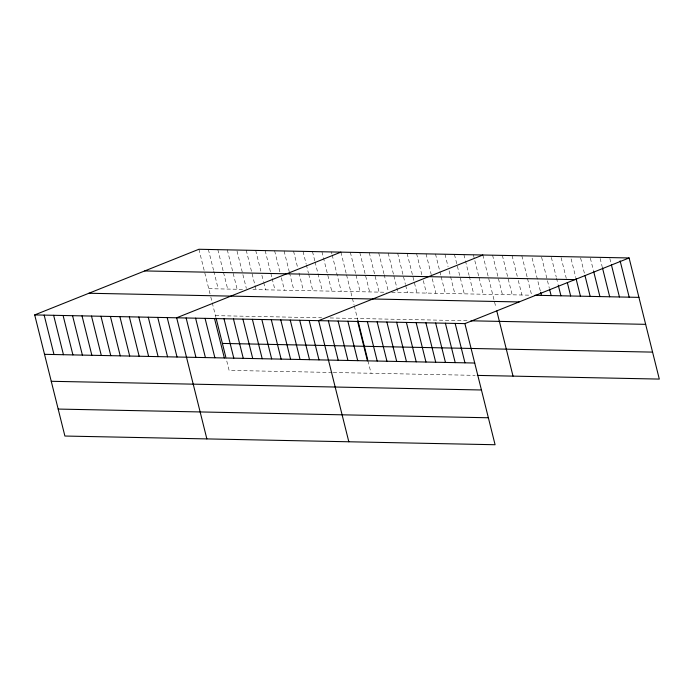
<?xml version="1.0" encoding="UTF-8"?>
<svg xmlns="http://www.w3.org/2000/svg" width="694" height="694" viewBox="0 0 694 694"><rect width="100%" height="100%" fill="white"/><g stroke="black" fill="none" stroke-linecap="round" stroke-linejoin="round"><path stroke-width="0.52" stroke-dasharray="3.47 2.6" d="M208.738 288.678L243.438 289.381M252.902 289.572L386.454 292.269M391.711 292.382L530.58 295.184M215.461 315.64L321.669 317.791M330.084 317.956L468.892 320.767M332.166 372.47L229.107 370.388L225.75 356.907M333.215 372.496L475.182 375.359M609.861 258.61L611.154 263.789M600.11 258.411L602.175 266.704M590.36 258.211L593.457 270.66M580.609 258.012L584.738 274.607M571.11 258.853L575.768 277.522M561.099 257.621L566.278 278.363M551.348 257.422L556.267 277.132M556.527 278.164L558.071 284.393M541.598 257.222L549.362 288.34M532.107 258.064L540.383 291.254M521.845 255.8L527.266 277.574M527.527 278.615L531.665 295.21M512.085 255.6L517.264 276.342M518.297 280.489L521.914 295.011M502.335 255.401L512.163 294.811M492.584 255.201L502.413 294.612M482.833 255.01L496.028 307.902M473.369 254.819L478.799 276.594M479.06 277.635L483.198 294.23M463.904 254.629L465.197 259.808M465.457 260.849L469.083 275.371M469.335 276.403L473.733 294.039M454.44 254.429L464.269 293.848M444.975 254.238L448.081 266.687M449.113 270.834L454.804 293.657M435.511 254.047L439.649 270.643M439.909 271.684L440.942 275.83M441.202 276.871L445.34 293.458M426.055 253.857L431.226 274.598M432.258 278.754L435.875 293.267M416.591 253.666L422.021 275.449M423.314 280.636L426.411 293.076M407.126 253.475L416.947 292.885M397.662 253.284L405.417 284.401M405.678 285.434L407.482 292.695M388.198 253.093L393.628 274.876M393.88 275.908L398.018 292.504M378.733 252.902L383.903 273.644M384.164 274.685L388.302 291.28M369.269 252.711L379.089 292.122M359.804 252.521L369.624 291.931M350.34 252.33L355.77 274.113M356.022 275.145L360.16 291.74M340.875 252.139L346.306 273.922M346.566 274.954L354.061 305.03M354.322 306.071L357.913 320.498M367.967 360.811L371.073 373.259M331.411 251.948L331.923 254.021M332.183 255.054L341.231 291.359M321.947 251.757L331.767 291.168M312.482 251.566L314.807 260.901M315.067 261.933L322.311 290.977M303.018 251.375L306.123 263.815M306.375 264.856L308.448 273.15M308.709 274.191L312.847 290.786M293.553 251.185L297.431 266.739M298.984 272.959L303.382 290.595M284.089 250.994L289.259 271.736M289.519 272.768L293.918 290.404M274.624 250.803L280.055 272.577M281.348 277.765L284.453 290.213M265.16 250.603L270.591 272.386M270.851 273.427L271.883 277.574M272.143 278.606L274.989 290.023M255.696 250.413L260.866 271.163M261.898 275.31L263.451 281.53M263.711 282.571L265.524 289.832M246.231 250.222L254.767 284.453M255.019 285.486L256.06 289.632M237.027 251.072L246.335 288.409M227.302 249.84L237.131 289.251M217.838 249.649L223.268 271.432M223.529 272.464L227.667 289.06M208.374 249.458L213.544 270.2M213.804 271.241L218.202 288.869M198.909 249.267L210.542 295.939M210.803 296.98L215.955 317.626"/><path stroke-width="1.04" d="M34.7 314.92L464.893 323.612L495.091 444.733L64.898 436.04L34.7 314.92L198.909 249.267L629.102 257.96L659.3 379.08L477.281 375.402M340.875 252.139L176.666 317.783L206.864 438.903M482.833 255.01L318.624 320.654L348.822 441.774M464.893 323.612L629.102 257.96M144.716 270.929L574.91 279.63M534.918 295.271L638.931 297.37M88.893 293.25L519.077 301.951M470.992 320.81L645.654 324.341M222.384 343.426L652.577 352.118M44.529 354.33L474.722 363.023M51.252 381.292L481.436 389.985M58.175 409.07L488.368 417.771M620.124 260.875L629.18 297.179M611.405 264.83L619.43 296.98M602.435 267.745L609.679 296.78M593.717 271.692L599.92 296.59M584.999 275.648L590.169 296.39M576.029 278.563L580.418 296.191M567.31 282.51L570.668 295.991M558.332 285.425L560.917 295.8M549.613 289.381L551.166 295.601M540.643 292.295L541.415 295.401M496.8 311.007L513.031 376.131M455.143 323.413L464.963 362.823M445.392 323.222L455.212 362.632M435.641 323.022L445.461 362.433M425.89 322.823L435.711 362.233M416.14 322.623L425.96 362.034M406.389 322.432L416.209 361.843M396.638 322.233L406.458 361.643M386.888 322.033L396.708 361.444M377.128 321.834L386.957 361.253M367.378 321.643L377.206 361.053M357.913 320.498L367.707 359.778M357.627 321.443L367.456 360.854M347.876 321.244L357.705 360.654M338.125 321.053L347.954 360.464M328.375 320.854L338.204 360.264M309.16 320.463L318.988 359.874M299.695 320.272L309.524 359.683M290.231 320.081L300.06 359.492M280.766 319.891L290.595 359.301M271.302 319.7L281.131 359.11M261.838 319.509L271.666 358.919M252.373 319.318L262.202 358.729M242.909 319.127L252.737 358.538M233.444 318.936L243.273 358.347M223.989 318.746L233.809 358.156M216.198 318.624L225.75 356.907M214.524 318.555L224.344 357.965M205.06 318.364L214.88 357.774M195.595 318.173L205.415 357.584M186.131 317.973L195.951 357.393M167.202 317.592L177.022 357.002M157.738 317.401L167.558 356.811M148.273 317.21L158.093 356.621M138.809 317.019L148.629 356.43M129.344 316.828L139.164 356.239M119.88 316.638L129.7 356.048M110.415 316.447L120.244 355.857M100.951 316.256L110.78 355.666M91.487 316.065L101.315 355.475M82.022 315.874L91.851 355.285M72.558 315.683L82.386 355.094M63.093 315.492L72.922 354.903M53.629 315.302L63.458 354.712M44.164 315.111L53.993 354.521"/></g></svg>
